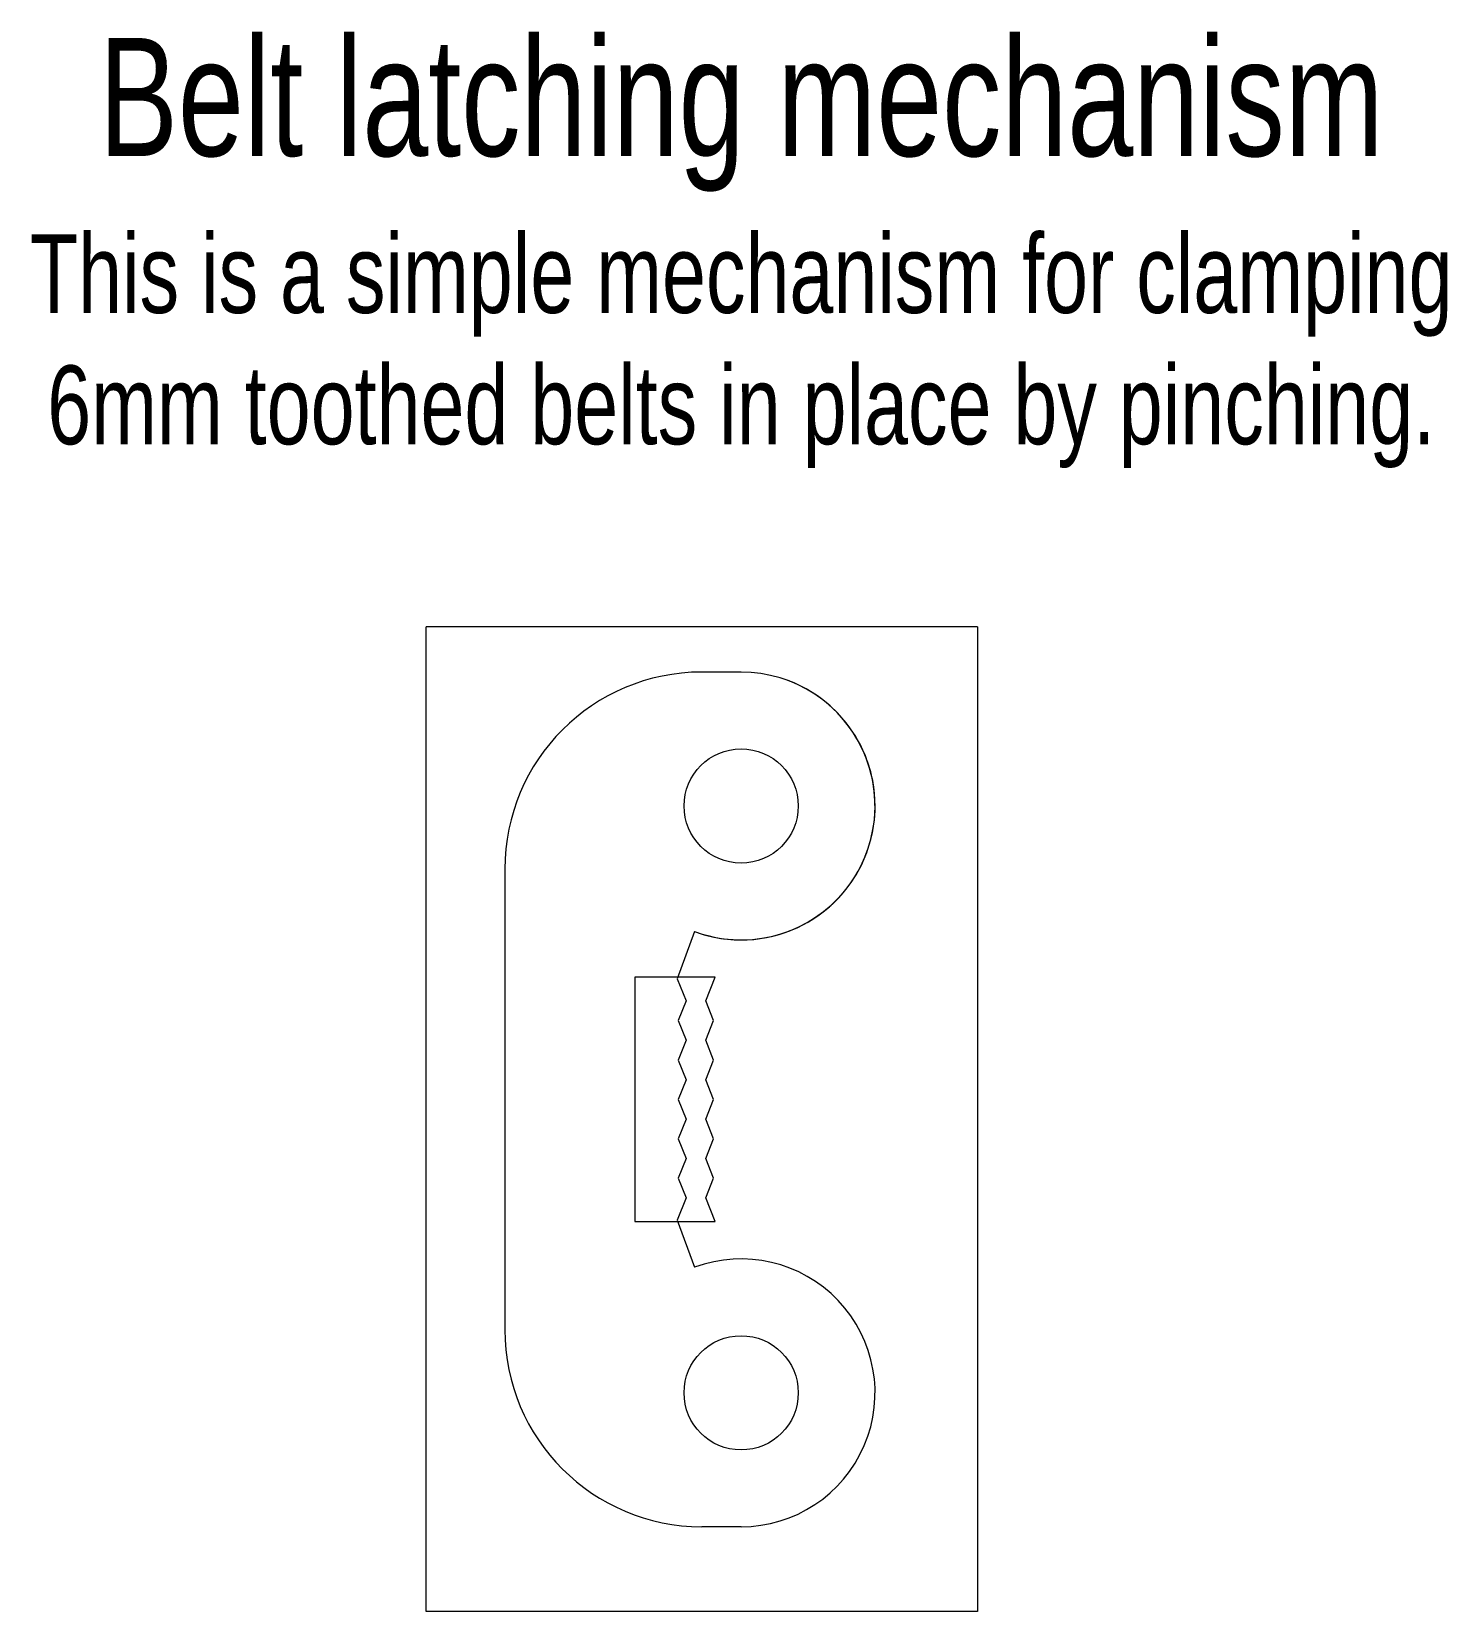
# Model space of a CAD drawing. Header units: millimetres. Extents: x 54 to 89.9, y 30 to 70.1.
import ezdxf

# ---------------------------------------------------------------- set-up
doc = ezdxf.new("R2010")
doc.units = ezdxf.units.MM
for name, color, linetype, lineweight, true_color in [('arm', 7, 'CONTINUOUS', 0, 0x000000), ('base', 7, 'CONTINUOUS', 0, 0x000000), ('docmentation', 1, 'CONTINUOUS', 0, 0xff0000)]:
    doc.layers.add(name, color=color, linetype=linetype, lineweight=lineweight, true_color=true_color)
doc.styles.get("Standard").update_dxf_attribs({"font": 'txt', "width": 0.75})

msp = doc.modelspace()

# ---------------------------------------------------------------- linework, layer by layer
at = {"layer": 'arm'}
for p, q in [((72, 53.85), (71, 53.85)), ((66, 48.85), (66, 37.15)), ((70.819, 47.262), (70.375, 46.063)), ((70.375, 46.063), (70.6, 45.5)), ((70.6, 45.5), (70.4, 45)), ((70.4, 45), (70.6, 44.5)), ((70.6, 44.5), (70.4, 44)), ((70.4, 44), (70.6, 43.5)), ((70.6, 43.5), (70.4, 43)), ((70.4, 43), (70.6, 42.5)), ((70.6, 42.5), (70.4, 42)), ((70.4, 42), (70.6, 41.5)), ((70.6, 41.5), (70.4, 41)), ((70.4, 41), (70.6, 40.5)), ((70.6, 40.5), (70.375, 39.937)), ((70.375, 39.937), (70.819, 38.738)), ((72, 32.15), (71, 32.15))]:
    msp.add_line(p, q, dxfattribs=at)
for centre in [(72, 50.45), (72, 35.55)]:
    msp.add_circle(centre, 1.45, dxfattribs=at)
for centre, radius, start, end in [((71, 48.85), 5, 90, 180), ((72, 50.45), 3.4, 249.6728, 90), ((72, 50.45), 3.4, 249.6728, 69.6728), ((72, 35.55), 3.4, 270, 110.3272), ((71, 37.15), 5, 180, 270)]:
    msp.add_arc(centre, radius, start, end, dxfattribs=at)
at = {"layer": 'base'}
for p, q in [((64, 30), (64, 55)), ((78, 55), (64, 55)), ((78, 55), (78, 30)), ((69.3, 46.1), (69.3, 39.9)), ((71.34, 46.1), (69.3, 46.1)), ((71.1, 45.5), (71.34, 46.1)), ((71.3, 45), (71.1, 45.5)), ((71.1, 44.5), (71.3, 45)), ((71.3, 44), (71.1, 44.5)), ((71.1, 43.5), (71.3, 44)), ((71.3, 43), (71.1, 43.5)), ((71.1, 42.5), (71.3, 43)), ((71.3, 42), (71.1, 42.5)), ((71.1, 41.5), (71.3, 42)), ((71.3, 41), (71.1, 41.5)), ((71.1, 40.5), (71.3, 41)), ((71.34, 39.9), (71.1, 40.5)), ((69.3, 39.9), (71.34, 39.9)), ((78, 30), (64, 30))]:
    msp.add_line(p, q, dxfattribs=at)
for centre in [(72, 50.45), (72, 35.55)]:
    msp.add_circle(centre, 1.45, dxfattribs=at)

# ---------------------------------------------------------------- texts
at = {"layer": 'docmentation', "width": 100, "attachment_point": 5}
for s, insert, char_height in [('Belt\\~latching\\~mechanism', (72, 68), 3), ('This\\~is\\~a\\~simple\\~mechanism\\~for\\~clamping\\~\\P6mm\\~toothed\\~belts\\~in\\~place\\~by\\~pinching.', (72, 62), 2)]:
    msp.add_mtext(s, dxfattribs=dict(at, insert=insert, char_height=char_height))

doc.saveas('drawing.dxf')
